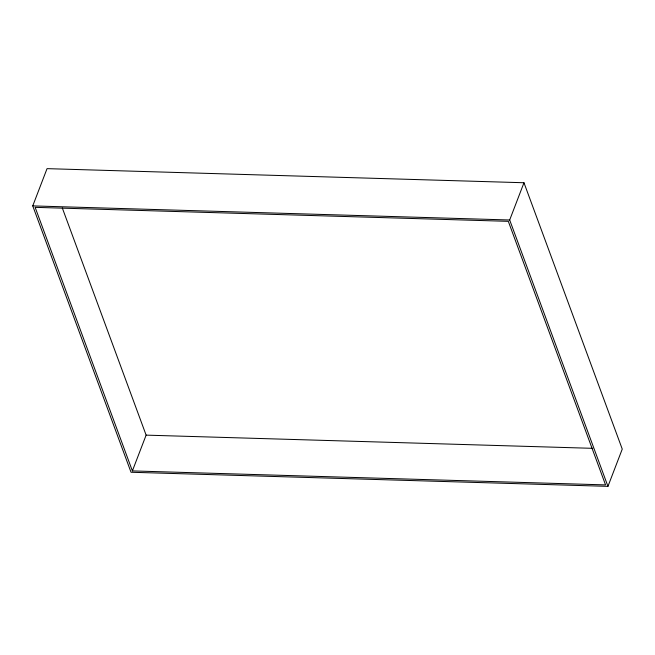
<?xml version="1.0" encoding="UTF-8"?>
<svg xmlns="http://www.w3.org/2000/svg" width="655" height="655" viewBox="0 0 655 655"><rect width="100%" height="100%" fill="white"/><g stroke="black" fill="none" stroke-linecap="round" stroke-linejoin="round"><path stroke-width="0.98" d="M32.75 205.899L47.045 168.646L523.975 182.745L622.25 449.101L607.955 486.354L131.025 472.255L32.75 205.899L509.68 219.99L607.955 486.354M132.384 470.912L35.141 207.348L508.313 221.333L605.556 484.897L132.384 470.912L146.122 435.133L62.315 207.987M509.68 219.99L523.975 182.745M146.122 435.133L592.726 448.331"/></g></svg>
